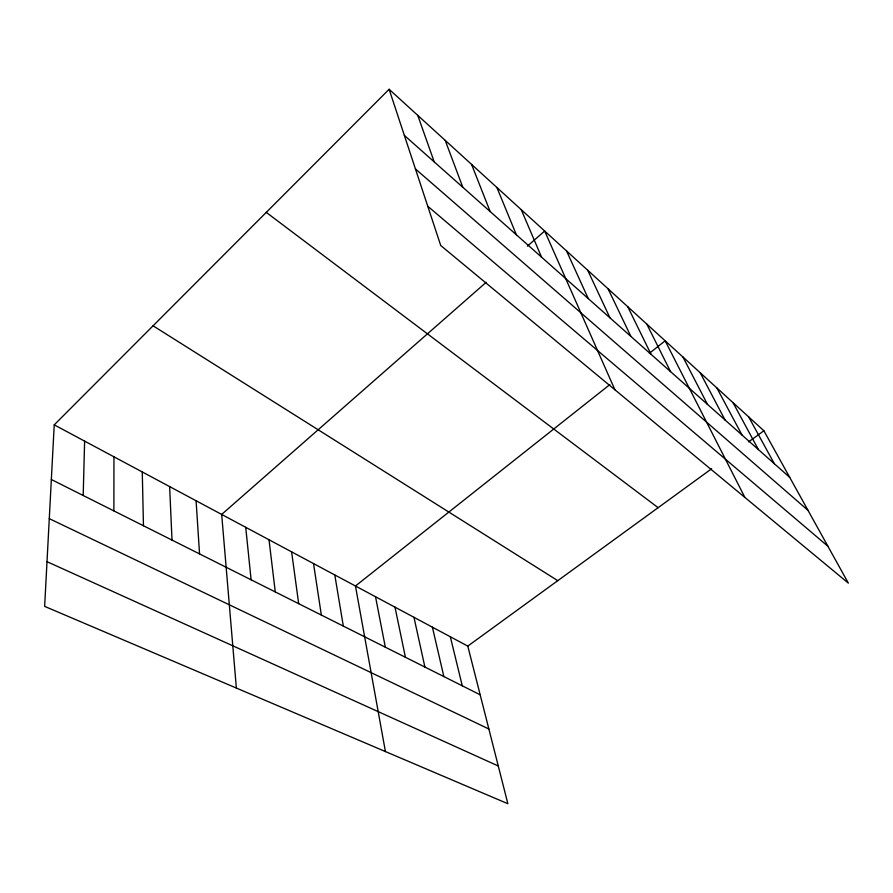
<?xml version="1.0" encoding="UTF-8"?>
<svg xmlns="http://www.w3.org/2000/svg" width="893" height="893" viewBox="0 0 893 893"><rect width="100%" height="100%" fill="white"/><g stroke="black" fill="none" stroke-linecap="round" stroke-linejoin="round"><path stroke-width="1.34" d="M113.88 510.908L113.958 456.803M83.194 495.492L84.623 441.12M54.227 424.856L44.65 606.38L507.871 803.722L467.787 646.108L54.227 424.856L389.125 89.278L763.883 430.772L848.35 583.129L440.729 245.508L389.125 89.278M486.172 282.322L221.676 514.435L236.366 688.056M527.372 246.167L544.663 231.008L614.909 389.783M609.83 384.615L355.447 586.009L385.419 751.56M649.412 353.282L665.162 340.813L744.907 497.457M467.787 646.108L711.632 468.769M748.591 441.901L763.883 430.772M47.005 561.686L498.272 765.993M49.282 518.643L488.873 729.001M51.347 479.508L480.166 694.799M153.071 325.811L557.779 580.662M266.27 212.378L658.13 507.682M427.758 206.227L827.9 546.248M415.424 168.911L807.998 510.338M404.362 135.401L789.713 477.364M748.691 416.919L774.32 463.701M733.019 402.643L758.425 449.592M716.867 387.919L742.005 435.025M700.179 372.716L725.027 419.967M682.955 357.021L707.49 404.395M646.766 324.047L670.543 371.611M627.746 306.712L651.075 354.342M608.066 288.774L630.904 336.438M587.672 270.199L609.975 317.863M566.553 250.955L588.264 298.597M521.233 209.665L541.549 257.139M496.899 187.485L516.377 234.814M471.571 164.412L490.145 211.529M445.216 140.391L462.786 187.251M417.757 115.376L434.221 161.901M450.329 636.765L462.273 685.813M432.402 627.176L443.854 676.57M413.961 617.309L424.912 667.06M395.007 607.173L405.411 657.27M375.518 596.736L385.329 647.191M334.797 574.958L343.325 626.105M313.521 563.572L321.346 615.065M291.609 551.852L298.675 603.679M269.016 539.763L275.278 591.936M245.72 527.294L251.112 579.803M196.092 500.75L199.541 553.906M169.637 486.596L172.003 540.075M142.277 471.962L143.46 525.754"/></g></svg>
